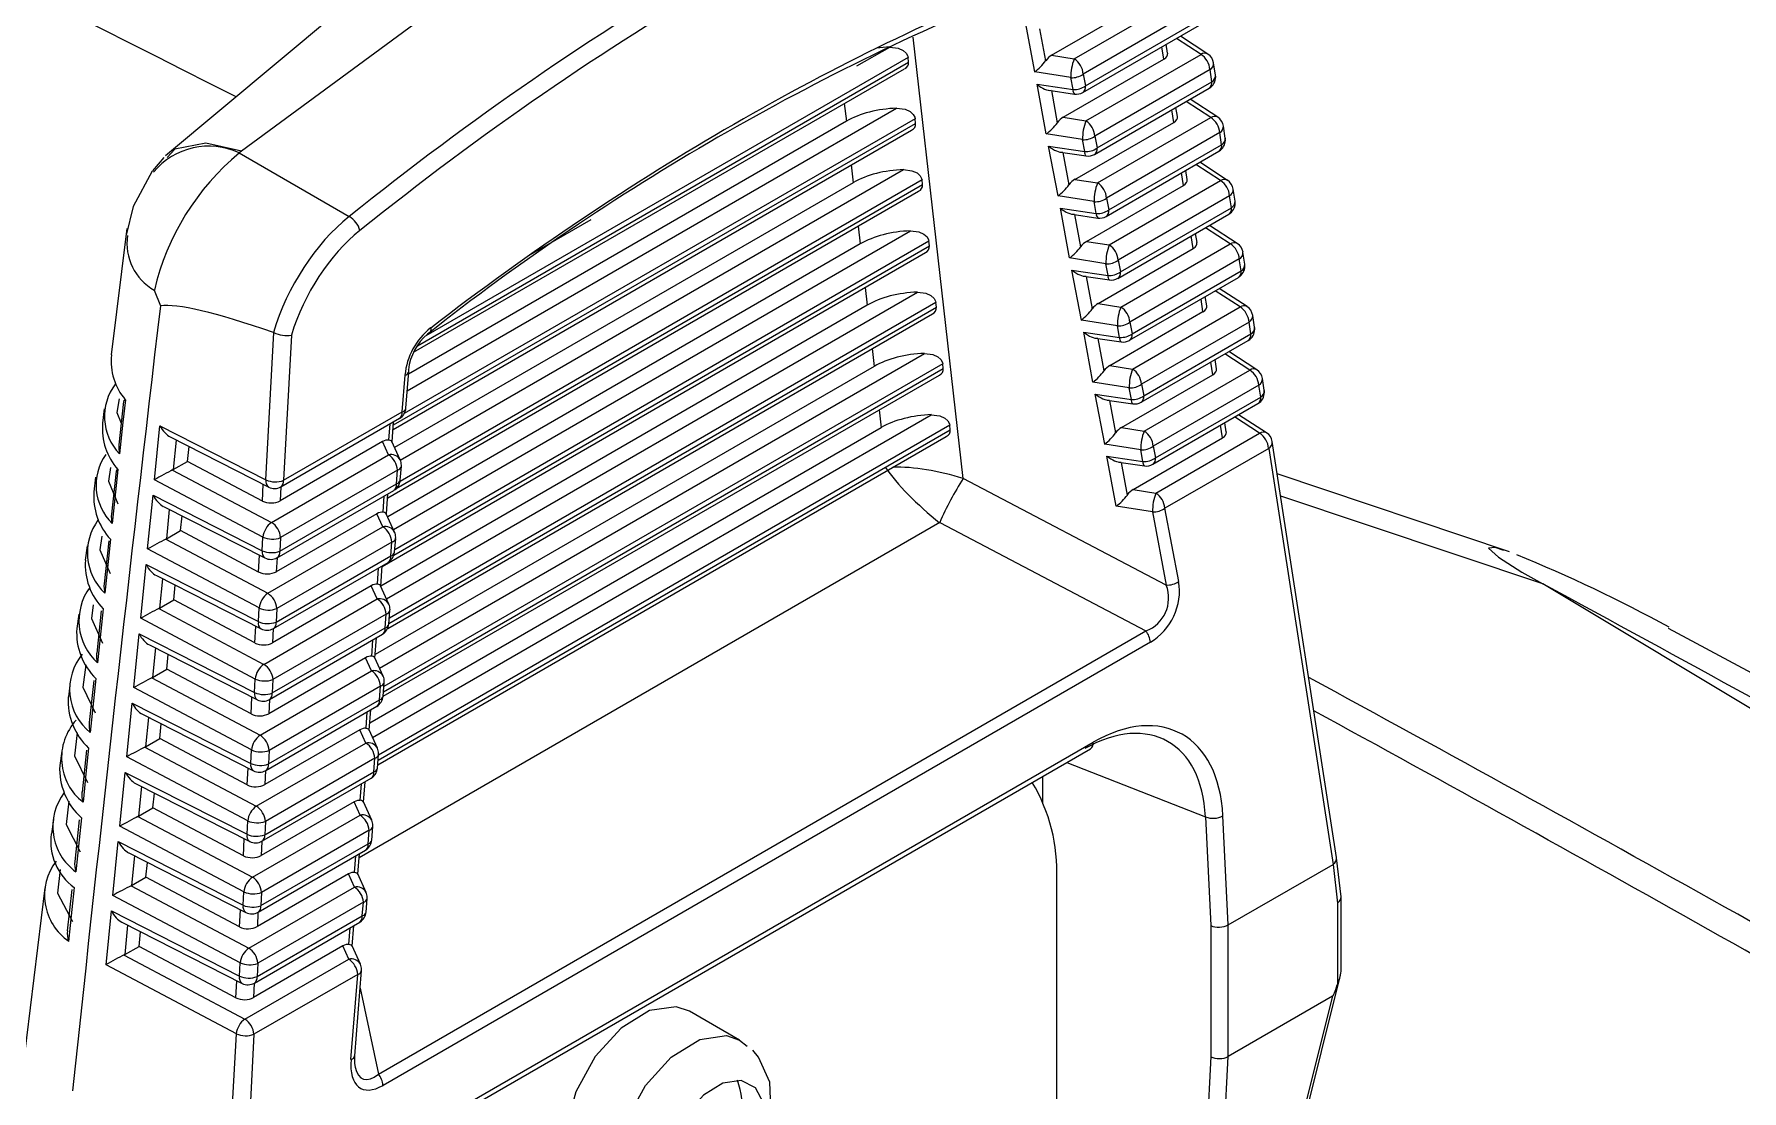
# Model space of a CAD drawing. Extents: x 6 to 134, y 1 to 99.
# Drawn here: x 18.491 to 19.816, y 83.462 to 84.281 of the extents above; entities that cross this region are included whole.
import ezdxf

# ---------------------------------------------------------------- set-up
doc = ezdxf.new("R2010")
doc.units = 0
doc.header["$MEASUREMENT"] = 0
doc.layers.add('OBJECT', color=7, linetype='CONTINUOUS')

msp = doc.modelspace()

# ---------------------------------------------------------------- linework, layer by layer
at = {"layer": 'OBJECT'}
for p, q in [((19.2804, 84.2647), (19.3599, 84.3106)), ((19.2979, 84.2619), (19.3887, 84.3143)), ((19.3957, 84.3025), (19.3049, 84.2501)), ((19.2673, 84.2518), (19.2601, 84.2903)), ((19.3067, 84.2409), (19.3972, 84.2931)), ((19.2118, 83.9366), (19.1731, 84.2787)), ((19.2711, 84.2853), (19.2758, 84.2604)), ((19.3046, 84.2359), (19.3951, 84.2881)), ((19.3963, 84.2654), (19.3772, 84.2778)), ((19.4017, 84.2656), (19.3803, 84.2796)), ((19.1691, 84.2631), (18.7949, 84.0471)), ((19.1293, 84.2564), (19.1548, 84.2711)), ((19.1695, 84.2594), (19.1691, 84.2631)), ((19.2804, 84.2647), (19.2979, 84.2619)), ((19.307, 84.2138), (19.3963, 84.2654)), ((19.3675, 84.2617), (19.366, 84.2713)), ((19.3704, 84.2663), (19.3694, 84.2732)), ((18.7855, 84.0344), (19.1664, 84.2543)), ((18.7886, 84.0395), (19.1695, 84.2594)), ((19.2953, 84.2474), (19.2673, 84.2518)), ((19.2895, 84.2166), (19.3675, 84.2617)), ((19.3049, 84.2501), (19.3067, 84.2409)), ((19.4033, 84.2536), (19.314, 84.202)), ((19.4047, 84.2442), (19.4033, 84.2536)), ((19.4076, 84.2494), (19.4061, 84.2588)), ((19.2691, 84.2422), (19.2971, 84.2381)), ((19.2763, 84.2037), (19.2691, 84.2422)), ((19.2782, 84.2376), (19.2982, 84.2346)), ((19.2802, 84.2373), (19.2848, 84.2123)), ((19.2971, 84.2381), (19.2953, 84.2474)), ((19.3137, 84.1878), (19.4027, 84.2392)), ((19.3157, 84.1928), (19.4047, 84.2442)), ((18.7806, 84.0044), (19.1602, 84.2236)), ((19.1196, 84.2272), (19.1212, 84.2135)), ((19.3751, 84.2127), (19.3736, 84.2224)), ((19.378, 84.2173), (19.3769, 84.2243)), ((19.4039, 84.2164), (19.3848, 84.2289)), ((19.4093, 84.2167), (19.3878, 84.2306)), ((18.7698, 83.9781), (19.1749, 84.2119)), ((19.1745, 84.2155), (18.7782, 83.9868)), ((19.1212, 84.2135), (18.7816, 84.0174)), ((19.1749, 84.2119), (19.1745, 84.2155)), ((19.2895, 84.2166), (19.307, 84.2138)), ((19.2985, 84.1685), (19.3751, 84.2127)), ((19.316, 84.1657), (19.4039, 84.2164)), ((19.4151, 84.2005), (19.4137, 84.2098)), ((18.7696, 83.9745), (19.1718, 84.2067)), ((19.3044, 84.1993), (19.2763, 84.2037)), ((19.3061, 84.1901), (19.3044, 84.1993)), ((19.314, 84.202), (19.3157, 84.1928)), ((19.4109, 84.2047), (19.323, 84.154)), ((19.4123, 84.1953), (19.4109, 84.2047)), ((18.5918, 84.1855), (18.583, 84.1751)), ((18.652, 84.1903), (18.6503, 84.189)), ((18.6503, 84.189), (18.7356, 84.1398)), ((19.2781, 84.1942), (19.3061, 84.1901)), ((19.2854, 84.1556), (19.2781, 84.1942)), ((19.2873, 84.1895), (19.3072, 84.1866)), ((19.2892, 84.1892), (19.2939, 84.1642)), ((19.3227, 84.1398), (19.4102, 84.1903)), ((19.3248, 84.1448), (19.4123, 84.1953)), ((18.7752, 83.9507), (19.1656, 84.176)), ((19.125, 84.1797), (19.1266, 84.1659)), ((19.3827, 84.1638), (19.3812, 84.1735)), ((19.3856, 84.1684), (19.3845, 84.1754)), ((19.4114, 84.1675), (19.3923, 84.1799)), ((19.4168, 84.1677), (19.3954, 84.1817)), ((18.7654, 83.9215), (19.1772, 84.1592)), ((19.1266, 84.1659), (18.7708, 83.9605)), ((18.772, 83.9287), (19.1803, 84.1644)), ((19.1799, 84.168), (18.775, 83.9343)), ((19.1803, 84.1644), (19.1799, 84.168)), ((19.2985, 84.1685), (19.316, 84.1657)), ((19.3076, 84.1204), (19.3827, 84.1638)), ((19.3251, 84.1176), (19.4114, 84.1675)), ((19.4227, 84.1516), (19.4213, 84.1609)), ((19.3134, 84.1512), (19.2854, 84.1556)), ((19.2872, 84.1461), (19.3151, 84.142)), ((19.2944, 84.1075), (19.2872, 84.1461)), ((19.3151, 84.142), (19.3134, 84.1512)), ((19.323, 84.154), (19.3248, 84.1448)), ((19.4184, 84.1557), (19.3321, 84.1059)), ((19.3338, 84.0967), (19.4199, 84.1464)), ((19.4199, 84.1464), (19.4184, 84.1557)), ((18.5631, 84.1303), (18.5508, 84.0323)), ((18.8763, 84.1103), (18.9232, 84.1373)), ((19.1304, 84.1322), (19.132, 84.1184)), ((19.2963, 84.1415), (19.3162, 84.1385)), ((19.2982, 84.1412), (19.3029, 84.1161)), ((19.3317, 84.0917), (19.4178, 84.1414)), ((19.419, 84.1185), (19.3998, 84.131)), ((19.4244, 84.1188), (19.4029, 84.1328)), ((19.132, 84.1184), (18.7654, 83.9068)), ((18.7698, 83.8969), (19.171, 84.1285)), ((18.7702, 83.8771), (19.1857, 84.1169)), ((19.1852, 84.1205), (18.7709, 83.8813)), ((19.1857, 84.1169), (19.1852, 84.1205)), ((19.3076, 84.1204), (19.3251, 84.1176)), ((19.3341, 84.0695), (19.419, 84.1185)), ((19.3903, 84.1148), (19.3887, 84.1246)), ((19.3932, 84.1194), (19.3921, 84.1265)), ((18.7612, 83.8684), (19.1826, 84.1117)), ((19.3225, 84.1031), (19.2944, 84.1075)), ((19.3166, 84.0723), (19.3903, 84.1148)), ((19.3321, 84.1059), (19.3338, 84.0967)), ((19.426, 84.1068), (19.3411, 84.0578)), ((19.4274, 84.0975), (19.426, 84.1068)), ((19.4303, 84.1027), (19.4288, 84.1119)), ((19.2962, 84.0981), (19.3242, 84.094)), ((19.3035, 84.0594), (19.2962, 84.0981)), ((19.3053, 84.0934), (19.3253, 84.0905)), ((19.3073, 84.0931), (19.312, 84.068)), ((19.3242, 84.094), (19.3225, 84.1031)), ((19.3408, 84.0437), (19.4254, 84.0925)), ((19.3428, 84.0487), (19.4274, 84.0975)), ((18.5843, 84.0826), (18.5891, 84.0704)), ((18.7644, 83.8432), (19.1764, 84.081)), ((19.1358, 84.0847), (19.1374, 84.0709)), ((19.4007, 84.0705), (19.3996, 84.0776)), ((19.4266, 84.0696), (19.4074, 84.0821)), ((19.432, 84.0698), (19.4104, 84.0839)), ((19.1374, 84.0709), (18.76, 83.8531)), ((18.7655, 83.8203), (19.188, 84.0642)), ((18.7664, 83.8242), (19.191, 84.0693)), ((19.1906, 84.073), (18.7667, 83.8282)), ((19.191, 84.0693), (19.1906, 84.073)), ((19.3166, 84.0723), (19.3341, 84.0695)), ((19.3257, 84.0242), (19.3978, 84.0659)), ((19.3432, 84.0214), (19.4266, 84.0696)), ((19.3978, 84.0659), (19.3963, 84.0757)), ((19.3315, 84.055), (19.3035, 84.0594)), ((19.3332, 84.0459), (19.3315, 84.055)), ((19.3411, 84.0578), (19.3428, 84.0487)), ((19.4336, 84.0578), (19.3502, 84.0097)), ((19.435, 84.0486), (19.4336, 84.0578)), ((19.4378, 84.0538), (19.4364, 84.063)), ((18.671, 83.9355), (18.6771, 84.0496)), ((18.6771, 84.0496), (18.6768, 84.0497)), ((18.6907, 84.0477), (18.6847, 83.9351)), ((19.1412, 84.0372), (19.1427, 84.0234)), ((19.3053, 84.05), (19.3332, 84.0459)), ((19.3125, 84.0113), (19.3053, 84.05)), ((19.3144, 84.0453), (19.3343, 84.0424)), ((19.3163, 84.0451), (19.321, 84.0199)), ((19.3498, 83.9956), (19.433, 84.0436)), ((19.3519, 84.0006), (19.435, 84.0486)), ((18.7591, 83.7895), (19.1818, 84.0335)), ((19.196, 84.0255), (18.7625, 83.7752)), ((19.1964, 84.0218), (19.196, 84.0255)), ((19.3257, 84.0242), (19.3432, 84.0214)), ((19.4054, 84.0169), (19.4039, 84.0268)), ((19.4083, 84.0216), (19.4072, 84.0287)), ((19.4342, 84.0206), (19.4149, 84.0332)), ((19.4396, 84.0209), (19.418, 84.0349)), ((19.1427, 84.0234), (18.7558, 83.8)), ((18.7619, 83.7676), (19.1934, 84.0167)), ((18.7622, 83.7711), (19.1964, 84.0218)), ((18.7766, 83.9882), (18.7789, 84.0166)), ((18.7795, 83.991), (18.7818, 84.0195)), ((19.3406, 84.0069), (19.3125, 84.0113)), ((19.3347, 83.9761), (19.4054, 84.0169)), ((19.3522, 83.9733), (19.4342, 84.0206)), ((19.4454, 84.0049), (19.444, 84.014)), ((19.3143, 84.002), (19.3423, 83.9978)), ((19.3216, 83.9632), (19.3143, 84.002)), ((19.3234, 83.9973), (19.3434, 83.9944)), ((19.3423, 83.9978), (19.3406, 84.0069)), ((19.3502, 84.0097), (19.3519, 84.0006)), ((19.4412, 84.0089), (19.3592, 83.9616)), ((19.3609, 83.9526), (19.4426, 83.9997)), ((19.4426, 83.9997), (19.4412, 84.0089)), ((18.5455, 83.9906), (18.5441, 83.9793)), ((18.5605, 83.9963), (18.5569, 83.9625)), ((18.6847, 83.9351), (18.7766, 83.9882)), ((18.7537, 83.7357), (19.1871, 83.986)), ((19.1466, 83.9897), (19.1481, 83.9759)), ((19.3254, 83.997), (19.3301, 83.9718)), ((19.3589, 83.9475), (19.4405, 83.9947)), ((19.4418, 83.9717), (19.4224, 83.9843)), ((19.4471, 83.9719), (19.4255, 83.986)), ((18.5846, 83.9356), (18.5887, 83.9773)), ((18.5887, 83.9773), (18.671, 83.9355)), ((18.6826, 83.9301), (18.7746, 83.9832)), ((19.1481, 83.9759), (18.7516, 83.7469)), ((18.758, 83.7181), (19.2018, 83.9743)), ((19.2014, 83.9779), (18.7583, 83.7221)), ((18.7662, 83.9663), (18.7672, 83.9789)), ((18.7688, 83.9649), (18.77, 83.9805)), ((19.2018, 83.9743), (19.2014, 83.9779)), ((19.3347, 83.9761), (19.3522, 83.9733)), ((19.3613, 83.9252), (19.4418, 83.9717)), ((19.413, 83.968), (19.4115, 83.9779)), ((19.4159, 83.9726), (19.4148, 83.9798)), ((18.5968, 83.9687), (18.6731, 83.9298)), ((18.6014, 83.9663), (18.5991, 83.9434)), ((18.6102, 83.9498), (18.6113, 83.9612)), ((18.7615, 83.9651), (18.6819, 83.9192)), ((18.7577, 83.7145), (19.1987, 83.9692)), ((18.7661, 83.9549), (18.7615, 83.9651)), ((18.7751, 83.9509), (18.7687, 83.9651)), ((19.3496, 83.9588), (19.3216, 83.9632)), ((19.3438, 83.928), (19.413, 83.968)), ((19.3513, 83.9498), (19.3496, 83.9588)), ((19.3592, 83.9616), (19.3609, 83.9526)), ((19.4488, 83.9599), (19.3683, 83.9135)), ((19.4488, 83.9599), (19.4987, 83.6373)), ((19.5015, 83.6426), (19.4516, 83.9651)), ((18.5991, 83.9434), (18.6102, 83.9498)), ((18.6682, 83.919), (18.6102, 83.9498)), ((18.6753, 83.9025), (18.7661, 83.9549)), ((18.7751, 83.9352), (18.776, 83.946)), ((19.3233, 83.9539), (19.3513, 83.9498)), ((19.3306, 83.9151), (19.3233, 83.9539)), ((19.3325, 83.9492), (19.3524, 83.9463)), ((19.3344, 83.949), (19.3391, 83.9237)), ((18.5388, 83.9375), (18.5374, 83.9263)), ((18.5549, 83.9422), (18.5512, 83.9088)), ((18.6686, 83.8911), (18.5846, 83.9356)), ((18.5986, 83.9431), (18.6753, 83.9025)), ((18.6682, 83.919), (18.6689, 83.932)), ((18.6817, 83.8801), (18.7722, 83.9324)), ((18.7731, 83.9431), (18.6823, 83.8907)), ((18.7722, 83.9324), (18.7731, 83.9431)), ((19.3693, 83.8539), (19.2118, 83.9366)), ((19.6357, 83.8796), (19.4554, 83.9402)), ((18.5792, 83.8819), (18.5834, 83.9236)), ((18.5834, 83.9236), (18.668, 83.8805)), ((18.6797, 83.8751), (18.7702, 83.9273)), ((18.6825, 83.93), (18.6819, 83.9192)), ((18.7618, 83.9104), (18.7628, 83.9231)), ((18.7644, 83.909), (18.7656, 83.9247)), ((19.3438, 83.928), (19.3613, 83.9252)), ((19.6614, 83.8549), (19.4581, 83.9228)), ((18.5914, 83.9149), (18.6701, 83.8749)), ((18.596, 83.9125), (18.5938, 83.8897)), ((18.6048, 83.8961), (18.606, 83.9075)), ((18.757, 83.9092), (18.679, 83.8642)), ((18.7617, 83.899), (18.757, 83.9092)), ((18.7707, 83.895), (18.7643, 83.9092)), ((19.3587, 83.9107), (19.3306, 83.9151)), ((19.3587, 83.9107), (19.3693, 83.8539)), ((19.379, 83.8567), (19.3683, 83.9135)), ((18.5938, 83.8897), (18.6048, 83.8961)), ((18.6653, 83.864), (18.6048, 83.8961)), ((18.6724, 83.8475), (18.7617, 83.899)), ((19.1936, 83.9023), (18.7433, 83.6423)), ((19.1936, 83.9023), (19.3536, 83.8183)), ((18.5322, 83.8844), (18.5308, 83.8733)), ((18.549, 83.8881), (18.5454, 83.8549)), ((18.6657, 83.8361), (18.5792, 83.8819)), ((18.5932, 83.8894), (18.6724, 83.8475)), ((18.668, 83.8805), (18.6686, 83.8911)), ((18.7687, 83.8872), (18.6794, 83.8357)), ((18.6823, 83.8907), (18.6817, 83.8801)), ((18.7678, 83.8765), (18.7687, 83.8872)), ((18.7707, 83.8794), (18.7716, 83.8901)), ((18.5738, 83.8282), (18.578, 83.8698)), ((18.578, 83.8698), (18.6651, 83.8255)), ((18.6653, 83.864), (18.666, 83.877)), ((18.6767, 83.8201), (18.7657, 83.8715)), ((18.6788, 83.8251), (18.7678, 83.8765)), ((18.6796, 83.875), (18.679, 83.8642)), ((18.7574, 83.8545), (18.7584, 83.8673)), ((18.76, 83.8531), (18.7612, 83.8689)), ((18.586, 83.8612), (18.6672, 83.8199)), ((18.5907, 83.8588), (18.5884, 83.836)), ((18.5994, 83.8423), (18.6006, 83.8538)), ((18.7526, 83.8534), (18.676, 83.8092)), ((18.7572, 83.8431), (18.7526, 83.8534)), ((18.7663, 83.8391), (18.7599, 83.8533)), ((20.2699, 83.4898), (19.6614, 83.8549)), ((18.5884, 83.836), (18.5994, 83.8423)), ((18.6623, 83.809), (18.5994, 83.8423)), ((18.6694, 83.7924), (18.7572, 83.8431)), ((18.5257, 83.8313), (18.5243, 83.8202)), ((18.5432, 83.834), (18.5397, 83.8011)), ((18.6627, 83.781), (18.5738, 83.8282)), ((18.5879, 83.8357), (18.6694, 83.7924)), ((18.6651, 83.8255), (18.6657, 83.8361)), ((18.7642, 83.8314), (18.6764, 83.7807)), ((18.6794, 83.8357), (18.6788, 83.8251)), ((18.7634, 83.8207), (18.7642, 83.8314)), ((18.7663, 83.8236), (18.7671, 83.8342)), ((18.5684, 83.7744), (18.5726, 83.8161)), ((18.5726, 83.8161), (18.6621, 83.7706)), ((18.6623, 83.809), (18.663, 83.822)), ((18.6738, 83.7652), (18.7613, 83.8157)), ((18.6758, 83.7702), (18.7634, 83.8207)), ((18.6766, 83.8201), (18.676, 83.8092)), ((18.7555, 83.7973), (18.7568, 83.8131)), ((18.7582, 83.4746), (19.3536, 83.8183)), ((18.5806, 83.8075), (18.6643, 83.7649)), ((18.5853, 83.8051), (18.583, 83.7822)), ((18.594, 83.7886), (18.5952, 83.8)), ((18.753, 83.7986), (18.754, 83.8115)), ((19.3571, 83.8096), (18.7618, 83.4659)), ((18.583, 83.7822), (18.594, 83.7886)), ((18.6594, 83.754), (18.594, 83.7886)), ((18.6665, 83.7374), (18.7528, 83.7873)), ((18.7482, 83.7975), (18.6731, 83.7541)), ((18.7528, 83.7873), (18.7482, 83.7975)), ((18.7619, 83.7833), (18.7555, 83.7975)), ((18.5189, 83.7761), (18.5178, 83.7671)), ((18.5375, 83.78), (18.5339, 83.7472)), ((18.6598, 83.726), (18.5684, 83.7744)), ((18.5825, 83.7819), (18.6665, 83.7374)), ((18.6621, 83.7706), (18.6627, 83.781)), ((18.7598, 83.7755), (18.6735, 83.7256)), ((18.6764, 83.7807), (18.6758, 83.7702)), ((18.759, 83.7649), (18.7598, 83.7755)), ((18.7619, 83.7677), (18.7627, 83.7784)), ((18.563, 83.7207), (18.5672, 83.7624)), ((18.5672, 83.7624), (18.6592, 83.7156)), ((18.6594, 83.754), (18.6601, 83.767)), ((18.6708, 83.7102), (18.7569, 83.7599)), ((18.6729, 83.7152), (18.759, 83.7649)), ((18.6737, 83.7651), (18.6731, 83.7541)), ((18.5752, 83.7537), (18.6613, 83.7099)), ((18.5799, 83.7513), (18.5776, 83.7285)), ((18.5887, 83.7349), (18.5898, 83.7463)), ((18.7486, 83.7428), (18.7496, 83.7556)), ((18.7511, 83.7414), (18.7524, 83.7573)), ((18.5776, 83.7285), (18.5887, 83.7349)), ((18.6564, 83.6989), (18.5887, 83.7349)), ((18.7438, 83.7416), (18.6701, 83.6991)), ((18.7484, 83.7314), (18.7438, 83.7416)), ((18.7575, 83.7274), (18.751, 83.7416)), ((18.5126, 83.7252), (18.5112, 83.714)), ((18.5317, 83.7259), (18.5283, 83.6934)), ((18.6568, 83.671), (18.563, 83.7207)), ((18.5771, 83.7282), (18.6635, 83.6824)), ((18.6592, 83.7156), (18.6598, 83.726)), ((18.6635, 83.6824), (18.7484, 83.7314)), ((18.7554, 83.7196), (18.6705, 83.6706)), ((18.6735, 83.7256), (18.6729, 83.7152)), ((18.7546, 83.7091), (18.7554, 83.7196)), ((18.7575, 83.7119), (18.7583, 83.7225)), ((18.8086, 83.4372), (19.3107, 83.727)), ((18.8107, 83.4422), (19.3127, 83.732)), ((18.5577, 83.667), (18.5618, 83.7086)), ((18.5618, 83.7086), (18.6563, 83.6606)), ((18.6564, 83.6989), (18.6571, 83.7121)), ((18.67, 83.6602), (18.7546, 83.7091)), ((18.6707, 83.7101), (18.6701, 83.6991)), ((19.2922, 83.7163), (19.3998, 83.6742)), ((18.5698, 83.7), (18.6584, 83.655)), ((18.5745, 83.6976), (18.5722, 83.6748)), ((18.5833, 83.6811), (18.5844, 83.6926)), ((18.6679, 83.6552), (18.7525, 83.7041)), ((18.7441, 83.6869), (18.7452, 83.6998)), ((18.7467, 83.6855), (18.748, 83.7014)), ((19.2737, 83.685), (19.2737, 83.7056)), ((18.5722, 83.6748), (18.5833, 83.6811)), ((18.6535, 83.6439), (18.5833, 83.6811)), ((18.7394, 83.6857), (18.6672, 83.6441)), ((18.744, 83.6755), (18.7394, 83.6857)), ((18.753, 83.6715), (18.7466, 83.6857)), ((18.5061, 83.6721), (18.5047, 83.661)), ((18.526, 83.6719), (18.5226, 83.6396)), ((18.6539, 83.616), (18.5577, 83.667)), ((18.5717, 83.6745), (18.6606, 83.6274)), ((18.6563, 83.6606), (18.6568, 83.671)), ((18.6606, 83.6274), (18.744, 83.6755)), ((18.6705, 83.6706), (18.67, 83.6602)), ((18.7531, 83.6561), (18.7539, 83.6666)), ((19.3998, 83.6742), (19.4039, 83.5898)), ((19.4174, 83.5904), (19.4133, 83.6749)), ((18.5523, 83.6132), (18.5564, 83.6549)), ((18.5564, 83.6549), (18.6533, 83.6056)), ((18.6535, 83.6439), (18.6542, 83.6571)), ((18.667, 83.6053), (18.7502, 83.6532)), ((18.6678, 83.6551), (18.6672, 83.6441)), ((18.751, 83.6638), (18.6676, 83.6156)), ((18.7502, 83.6532), (18.751, 83.6638)), ((18.5645, 83.6463), (18.6554, 83.6)), ((18.5691, 83.6439), (18.5668, 83.621)), ((18.665, 83.6002), (18.7481, 83.6482)), ((18.7397, 83.631), (18.7407, 83.644)), ((18.7423, 83.6297), (18.7436, 83.6456)), ((19.505, 83.6121), (19.5015, 83.6424)), ((18.5668, 83.621), (18.5779, 83.6274)), ((18.5779, 83.6274), (18.579, 83.6388)), ((18.6505, 83.5889), (18.5779, 83.6274)), ((18.735, 83.6299), (18.6643, 83.5891)), ((18.7396, 83.6197), (18.735, 83.6299)), ((18.7486, 83.6156), (18.7422, 83.6299)), ((19.4174, 83.5904), (19.4987, 83.6373)), ((19.4987, 83.6373), (19.5021, 83.6073)), ((18.4995, 83.619), (18.4563, 83.2684)), ((18.5204, 83.6179), (18.5169, 83.5858)), ((18.6509, 83.5609), (18.5523, 83.6132)), ((18.5663, 83.6207), (18.6576, 83.5723)), ((18.6533, 83.6056), (18.6539, 83.616)), ((18.6576, 83.5723), (18.7396, 83.6197)), ((18.6676, 83.6156), (18.667, 83.6053)), ((19.2844, 83.3985), (19.2844, 83.6259)), ((18.5469, 83.5595), (18.5511, 83.6012)), ((18.5511, 83.6012), (18.6504, 83.5507)), ((18.6505, 83.5889), (18.6512, 83.6021)), ((18.6648, 83.6002), (18.6643, 83.5891)), ((18.7466, 83.6079), (18.6646, 83.5606)), ((18.7457, 83.5974), (18.7466, 83.6079)), ((18.7487, 83.6003), (18.7495, 83.6107)), ((19.5021, 83.6073), (19.5021, 83.544)), ((19.505, 83.5544), (19.505, 83.6117)), ((18.5591, 83.5925), (18.6525, 83.545)), ((18.5637, 83.5901), (18.5615, 83.5673)), ((18.662, 83.5453), (18.7437, 83.5924)), ((18.6641, 83.5503), (18.7457, 83.5974)), ((18.7353, 83.5752), (18.7363, 83.5882)), ((18.7379, 83.5738), (18.7391, 83.5898)), ((19.4039, 83.5898), (19.4039, 83.4882)), ((19.4174, 83.4883), (19.4174, 83.5904)), ((18.5615, 83.5673), (18.5725, 83.5737)), ((18.5725, 83.5737), (18.5737, 83.5851)), ((18.6476, 83.5339), (18.5725, 83.5737)), ((18.7305, 83.574), (18.6613, 83.534)), ((18.7352, 83.5638), (18.7305, 83.574)), ((18.7442, 83.5598), (18.7378, 83.574)), ((18.5609, 83.567), (18.6547, 83.5173)), ((18.6504, 83.5507), (18.6509, 83.5609)), ((18.6547, 83.5173), (18.7352, 83.5638)), ((18.6646, 83.5606), (18.6641, 83.5503)), ((18.648, 83.5059), (18.5469, 83.5595)), ((18.6476, 83.5339), (18.6483, 83.5471)), ((18.7422, 83.552), (18.6617, 83.5055)), ((18.7369, 83.4861), (18.7422, 83.552)), ((18.7399, 83.4889), (18.7451, 83.5549)), ((19.4355, 83.2754), (19.5046, 83.5515)), ((18.6619, 83.5452), (18.6613, 83.534)), ((18.744, 83.5412), (18.7582, 83.4746)), ((19.4983, 83.5351), (19.4174, 83.4883)), ((19.4983, 83.5351), (19.4333, 83.2749)), ((19.0383, 83.501), (18.9995, 83.5235)), ((18.6286, 83.1435), (18.648, 83.5059)), ((18.6617, 83.5055), (18.6423, 83.1429)), ((19.0384, 83.501), (19.0443, 83.4964)), ((19.4039, 83.4882), (19.3976, 83.3685)), ((19.4103, 83.3527), (19.4174, 83.4883))]:
    msp.add_line(p, q, dxfattribs=at)
at = {"layer": 'OBJECT', "flags": 128}
for points in [[(18.8701, 84.3919), (18.7242, 84.2961), (18.593, 84.1867)], [(18.9379, 84.3853), (18.7944, 84.2949), (18.652, 84.1903)], [(19.1548, 84.2711), (19.1613, 84.2703), (19.1652, 84.2685), (19.1676, 84.2663), (19.1689, 84.2641), (19.1691, 84.2631)], [(19.1602, 84.2236), (19.1667, 84.2228), (19.1706, 84.221), (19.173, 84.2188), (19.1743, 84.2166), (19.1745, 84.2155)], [(18.652, 84.1903), (18.6243, 84.1965), (18.6004, 84.1919), (18.5943, 84.1855)], [(18.5828, 84.1748), (18.568, 84.1474), (18.5625, 84.1251)], [(19.1656, 84.176), (19.1721, 84.1752), (19.176, 84.1735), (19.1784, 84.1713), (19.1796, 84.1691), (19.1799, 84.168)], [(19.171, 84.1285), (19.1775, 84.1277), (19.1813, 84.126), (19.1838, 84.1238), (19.185, 84.1215), (19.1852, 84.1205)], [(19.1764, 84.081), (19.1829, 84.0802), (19.1867, 84.0784), (19.1892, 84.0762), (19.1904, 84.074), (19.1906, 84.073)], [(19.1818, 84.0335), (19.1882, 84.0327), (19.1921, 84.0309), (19.1945, 84.0287), (19.1958, 84.0265), (19.196, 84.0255)], [(18.557, 83.9983), (18.5554, 83.9877), (18.5587, 83.9794)], [(18.5619, 83.9976), (18.56, 83.9803), (18.5574, 83.9557)], [(19.1871, 83.986), (19.1936, 83.9852), (19.1975, 83.9834), (19.1999, 83.9812), (19.2012, 83.979), (19.2014, 83.9779)], [(18.5503, 83.945), (18.5488, 83.9344), (18.5561, 83.9169)], [(18.5561, 83.9435), (18.5543, 83.9263), (18.5517, 83.9016)], [(18.5436, 83.8918), (18.5422, 83.8812), (18.5502, 83.8629)], [(18.5504, 83.8895), (18.5486, 83.8722), (18.546, 83.8476)], [(19.6312, 83.8808), (19.6246, 83.8831), (19.6194, 83.8826), (19.627, 83.8756), (19.6452, 83.864), (19.6614, 83.8549)], [(18.537, 83.8386), (18.5356, 83.828), (18.5443, 83.8088)], [(18.5447, 83.8354), (18.5429, 83.8182), (18.5403, 83.7935)], [(20.4192, 83.4515), (19.8742, 83.7583), (19.759, 83.8203)], [(18.5312, 83.7921), (18.529, 83.7747), (18.5384, 83.7548)], [(18.539, 83.7814), (18.5372, 83.7641), (18.5347, 83.7395)], [(18.5246, 83.7392), (18.5225, 83.7215), (18.5326, 83.7009)], [(18.5334, 83.7274), (18.5316, 83.7101), (18.5291, 83.6855)], [(18.518, 83.6863), (18.5159, 83.6682), (18.5268, 83.6469)], [(18.5278, 83.6734), (18.526, 83.6562), (18.5235, 83.6316)], [(18.5114, 83.6333), (18.5094, 83.6149), (18.521, 83.5929)], [(18.5222, 83.6194), (18.5204, 83.6022), (18.5179, 83.5776)], [(18.9995, 83.5235), (18.9892, 83.5269), (18.9686, 83.5239), (18.9465, 83.5103), (18.9264, 83.4882), (18.9114, 83.4608), (18.9036, 83.4325), (18.9044, 83.4075), (18.9135, 83.3895), (18.9195, 83.3849)], [(18.9581, 83.3626), (18.9524, 83.3671), (18.9433, 83.385), (18.9425, 83.41), (18.9503, 83.4384), (18.9653, 83.4657), (18.9854, 83.4879), (19.0075, 83.5015), (19.0281, 83.5045), (19.0384, 83.501)], [(18.7405, 83.4798), (18.7398, 83.4832), (18.7399, 83.4889)], [(18.9583, 83.3632), (18.9612, 83.361), (18.9802, 83.3562), (18.9988, 83.3586), (19.0184, 83.3681), (19.0386, 83.3869), (19.0547, 83.4129), (19.063, 83.4418), (19.0619, 83.4683), (19.0531, 83.4877), (19.0486, 83.4931)], [(18.9877, 83.3752), (18.9988, 83.3697), (19.013, 83.3717), (19.0282, 83.3811), (19.042, 83.3963), (19.0523, 83.4151), (19.0577, 83.4346), (19.0571, 83.4518), (19.0508, 83.4641), (19.0397, 83.4697), (19.0255, 83.4676), (19.0104, 83.4583), (18.9966, 83.443), (18.9862, 83.4242), (18.9809, 83.4048), (18.9814, 83.3875), (18.9877, 83.3752)]]:
    msp.add_lwpolyline(points, dxfattribs=at)
at = {"layer": 'OBJECT'}
for centre, radius, start, end in [((3.7309, 54.7467), 33.0443, 63.16491, 68.28547), ((19.9712, 82.5561), 1.8994, 111.7802, 128.2144), ((19.3992, 84.2609), 0.00536, 62.4004, 122.9369), ((19.3878, 84.2524), 0.0155, 4.507, 56.9496), ((19.3962, 84.2572), 0.01, 8.8019, 56.9399), ((19.1643, 84.2591), 0.00523, 294.2156, 4.0052), ((19.3347, 84.2478), 0.0394, 159.0363, 180.6556), ((19.2962, 84.2622), 0.0149, 266.4539, 305.6794), ((19.2895, 84.2489), 0.0155, 4.5046, 56.9521), ((19.4004, 84.2585), 0.00568, 300.1538, 2.6704), ((19.4019, 84.2491), 0.00568, 300.1473, 2.6769), ((19.3977, 84.2479), 0.01, 0, 8.8019), ((19.3005, 84.2373), 0.00351, 166.0823, 228.6876), ((19.298, 84.253), 0.0149, 266.4539, 305.6794), ((19.2996, 84.2445), 0.01, 261.6488, 299.9973), ((19.3017, 84.24), 0.00502, 304.9658, 10.3358), ((19.3977, 84.2479), 0.01, 299.9973, 0), ((19.3996, 84.2434), 0.00517, 305.9948, 9.3068), ((19.1697, 84.2115), 0.00523, 294.2136, 4.0049), ((19.3438, 84.1997), 0.0394, 159.0416, 180.6538), ((19.2985, 84.2008), 0.0155, 4.507, 56.9496), ((19.4068, 84.2119), 0.00535, 62.392, 122.9477), ((19.3954, 84.2034), 0.0155, 4.5105, 56.9481), ((19.4038, 84.2083), 0.01, 8.8019, 56.9399), ((19.408, 84.2096), 0.00568, 300.1509, 2.6709), ((19.3053, 84.2141), 0.0149, 266.4436, 305.6845), ((19.4052, 84.199), 0.01, 299.9973, 0), ((19.4095, 84.2002), 0.00568, 300.1351, 2.6774), ((19.4052, 84.199), 0.01, 0, 8.8019), ((18.6267, 84.1383), 0.0559, 65.0332, 140.3293), ((18.7747, 84.0382), 0.1954, 129.5218, 166.8936), ((19.3095, 84.1892), 0.00351, 166.0526, 228.7026), ((19.307, 84.2049), 0.0149, 266.4493, 305.684), ((19.3087, 84.1965), 0.01, 261.6488, 299.9973), ((19.3108, 84.1919), 0.00502, 304.9382, 10.3634), ((19.4072, 84.1945), 0.00517, 306.0245, 9.2871), ((19.1751, 84.164), 0.00523, 294.2156, 4.0052), ((19.3528, 84.1516), 0.0394, 159.0445, 180.6474), ((19.3076, 84.1527), 0.0155, 4.5105, 56.9481), ((19.4143, 84.163), 0.00535, 62.3804, 122.9592), ((19.403, 84.1545), 0.0155, 4.5048, 56.9519), ((19.4114, 84.1594), 0.01, 8.8019, 56.9399), ((19.4156, 84.1606), 0.00568, 300.1351, 2.6774), ((19.3143, 84.166), 0.0149, 266.4428, 305.6866), ((19.3161, 84.1569), 0.0149, 266.4349, 305.6985), ((19.3198, 84.1439), 0.00502, 304.9655, 10.3461), ((19.4128, 84.1501), 0.01, 299.9973, 0), ((19.4148, 84.1456), 0.00516, 305.979, 9.3226), ((19.417, 84.1513), 0.00568, 300.1476, 2.6673), ((19.4128, 84.1501), 0.01, 0, 8.8019), ((18.726, 84.1238), 0.0186, 15.6244, 59.0165), ((19.3186, 84.1412), 0.00351, 166.1004, 228.665), ((19.3177, 84.1484), 0.01, 261.6488, 299.9973), ((18.6049, 84.1189), 0.0418, 171.6616, 240.5333), ((19.1804, 84.1165), 0.00523, 294.2136, 4.0049), ((19.3619, 84.1035), 0.0394, 159.0389, 180.653), ((19.3166, 84.1046), 0.0155, 4.5048, 56.9519), ((19.4219, 84.114), 0.00535, 62.3769, 122.9628), ((19.4106, 84.1055), 0.0155, 4.5048, 56.9519), ((19.419, 84.1104), 0.01, 8.8019, 56.9399), ((19.3234, 84.1179), 0.0149, 266.4428, 305.6905), ((19.4232, 84.1117), 0.00568, 300.1512, 2.6612), ((19.3276, 84.0931), 0.00351, 166.0569, 228.713), ((19.3251, 84.1088), 0.0149, 266.4489, 305.6844), ((19.3267, 84.1004), 0.01, 261.6488, 299.9973), ((19.3289, 84.0958), 0.00501, 304.9206, 10.381), ((19.4204, 84.1012), 0.01, 299.9973, 0), ((19.4223, 84.0967), 0.00516, 305.9883, 9.3133), ((19.4246, 84.1024), 0.00568, 300.1357, 2.6861), ((19.4204, 84.1012), 0.01, 0, 8.8019), ((68.1504, 78.2176), 49.9057, 173.26497, 173.9682), ((19.1858, 84.069), 0.00523, 294.2156, 4.0052), ((19.3709, 84.0554), 0.0394, 159.0414, 180.6506), ((19.3257, 84.0565), 0.0155, 4.5048, 56.9519), ((19.4295, 84.0651), 0.00535, 62.3896, 122.95), ((19.4181, 84.0566), 0.0155, 4.5039, 56.9508), ((19.4265, 84.0615), 0.01, 8.8019, 56.9399), ((18.8313, 84.0118), 0.0527, 128.1642, 174.7578), ((18.7957, 84.0518), 0.0034, 278.8448, 25.2772), ((19.3324, 84.0698), 0.0149, 266.4474, 305.686), ((19.428, 84.0523), 0.01, 299.9973, 0), ((19.4307, 84.0627), 0.00568, 300.1512, 2.6612), ((19.4322, 84.0535), 0.00568, 300.1538, 2.6704), ((19.428, 84.0523), 0.01, 0, 8.8019), ((18.6869, 84.0701), 0.0227, 244.5084, 279.7132), ((18.8246, 84.0154), 0.0435, 130.6895, 172.7966), ((19.3366, 84.0451), 0.00351, 166.0778, 228.6875), ((19.3342, 84.0608), 0.0149, 266.4504, 305.6829), ((19.3358, 84.0523), 0.01, 261.6488, 299.9973), ((19.3379, 84.0478), 0.00502, 304.9305, 10.3711), ((19.4299, 84.0478), 0.00517, 305.9941, 9.3037), ((18.597, 84.0276), 0.0462, 174.1678, 220.4431), ((18.778, 84.0204), 0.00391, 283.0551, 345.9592), ((18.7795, 84.0196), 0.00232, 356.285, 32.3215), ((19.1912, 84.0215), 0.00523, 294.2136, 4.0049), ((19.38, 84.0073), 0.0394, 159.0422, 180.6512), ((19.3347, 84.0084), 0.0155, 4.5039, 56.9508), ((19.4371, 84.0161), 0.00535, 62.3811, 122.9562), ((19.4257, 84.0076), 0.0155, 4.5061, 56.9505), ((19.4341, 84.0125), 0.01, 8.8019, 56.9399), ((19.4383, 84.0138), 0.00568, 300.1447, 2.6678), ((18.5871, 83.9846), 0.0414, 142.4035, 224.2017), ((18.5635, 83.9947), 0.00337, 118.3188, 149.9569), ((19.3415, 84.0217), 0.0149, 266.439, 305.6883), ((19.3457, 83.997), 0.00351, 166.0526, 228.7026), ((19.3432, 84.0127), 0.0149, 266.4436, 305.6845), ((19.3469, 83.9997), 0.00502, 304.9325, 10.3652), ((19.4355, 84.0034), 0.01, 299.9973, 0), ((19.4375, 83.9989), 0.00517, 306.0245, 9.2871), ((19.4397, 84.0046), 0.00568, 300.1416, 2.6709), ((19.4355, 84.0034), 0.01, 0, 8.8019), ((18.7696, 83.9918), 0.01, 299.9973, 355.4803), ((18.7717, 83.9873), 0.00501, 304.9206, 10.381), ((18.7758, 83.992), 0.00391, 283.0502, 345.9546), ((19.3448, 84.0043), 0.01, 261.6488, 299.9973), ((18.5912, 83.9749), 0.0471, 174.668, 221.7958), ((19.1966, 83.9739), 0.00523, 294.2156, 4.0052), ((19.389, 83.9592), 0.0394, 159.0414, 180.6506), ((19.3438, 83.9603), 0.0155, 4.5061, 56.9505), ((19.4447, 83.9672), 0.00535, 62.3683, 122.969), ((19.4333, 83.9587), 0.0155, 4.5081, 56.9486), ((19.4417, 83.9636), 0.01, 8.8019, 56.9399), ((18.5753, 83.9605), 0.0185, 173.5726, 194.9513), ((19.3505, 83.9736), 0.0149, 266.4407, 305.6926), ((19.4459, 83.9648), 0.00568, 300.1447, 2.6678), ((18.5806, 83.9314), 0.0414, 144.9376, 225.8391), ((18.7679, 83.9469), 0.00822, 29.0468, 103.1365), ((18.7576, 83.9419), 0.0155, 4.5046, 56.9521), ((18.7722, 83.9469), 0.00391, 283.0551, 345.9592), ((18.766, 83.9468), 0.01, 0, 24.3071), ((18.766, 83.9468), 0.01, 355.4803, 0), ((19.3547, 83.9489), 0.00351, 166.1057, 228.6597), ((19.3522, 83.9646), 0.0149, 266.4439, 305.6894), ((19.3539, 83.9562), 0.01, 261.6488, 299.9973), ((19.356, 83.9517), 0.00502, 304.9706, 10.341), ((18.5577, 83.9404), 0.0035, 117.5567, 150.1199), ((18.6761, 83.9342), 0.00527, 165.5791, 235.3031), ((18.6783, 83.9524), 0.0185, 246.6297, 290.1965), ((18.6797, 83.9342), 0.00501, 304.9206, 10.381), ((18.7652, 83.936), 0.01, 299.9973, 355.4803), ((18.7671, 83.9315), 0.00517, 306.0216, 9.2799), ((18.7713, 83.9362), 0.00391, 283.0749, 345.9395), ((19.4293, 83.7991), 0.2573, 147.6906, 156.3542), ((18.5854, 83.9223), 0.048, 175.1583, 223.0966), ((18.6776, 83.9387), 0.01, 243.0373, 299.9973), ((19.3981, 83.9111), 0.0394, 159.0425, 180.6495), ((19.3528, 83.9122), 0.0155, 4.5081, 56.9486), ((18.5757, 83.879), 0.0432, 143.6698, 226.5857), ((18.5696, 83.9066), 0.0186, 173.3677, 195.67), ((19.3596, 83.9255), 0.0149, 266.4465, 305.6868), ((18.6849, 83.8892), 0.0164, 125.851, 173.2362), ((18.6669, 83.8895), 0.0155, 4.5046, 56.9521), ((18.7635, 83.891), 0.00822, 29.0571, 103.1205), ((18.7532, 83.886), 0.0155, 4.507, 56.9496), ((18.7616, 83.8909), 0.01, 0, 24.3071), ((18.6734, 83.8793), 0.00546, 166.9409, 233.9413), ((18.6754, 83.8975), 0.0185, 246.6292, 290.193), ((18.6759, 83.908), 0.0185, 246.6314, 290.1908), ((18.6768, 83.8792), 0.00502, 304.9658, 10.3358), ((18.7607, 83.8802), 0.01, 299.9973, 355.4803), ((18.7669, 83.8803), 0.00391, 283.054, 345.9508), ((18.7678, 83.891), 0.00391, 283.0756, 345.9387), ((18.7616, 83.8909), 0.01, 355.4803, 0), ((18.5796, 83.8696), 0.0488, 175.6708, 224.3546), ((18.6747, 83.8838), 0.01, 243.0373, 299.9973), ((18.7627, 83.8757), 0.00517, 305.9948, 9.3068), ((19.1989, 82.7933), 1.1708, 61.3895, 67.8031), ((18.5701, 83.8262), 0.0442, 144.2317, 227.6657), ((18.5637, 83.8528), 0.0184, 173.292, 196.3841), ((19.3703, 83.8688), 0.0149, 266.4522, 305.6805), ((6.587, 59.6926), 27.4728, 60.05304, 61.58189), ((18.682, 83.8341), 0.0165, 125.8611, 173.2323), ((18.6639, 83.8345), 0.0155, 4.507, 56.9496), ((18.7591, 83.8351), 0.00822, 29.0534, 103.1242), ((18.7488, 83.8301), 0.0155, 4.5105, 56.9481), ((18.7572, 83.835), 0.01, 0, 24.3071), ((18.6704, 83.8243), 0.00546, 166.9352, 233.9412), ((18.6724, 83.8425), 0.0185, 246.6252, 290.1969), ((18.673, 83.853), 0.0185, 246.6314, 290.1908), ((18.6739, 83.8242), 0.00502, 304.9382, 10.3634), ((18.7634, 83.8352), 0.00391, 283.054, 345.9508), ((18.7572, 83.835), 0.01, 355.4803, 0), ((18.5738, 83.8169), 0.0497, 176.1812, 225.5725), ((18.6717, 83.8288), 0.01, 243.0373, 299.9973), ((18.7563, 83.8244), 0.01, 299.9973, 355.4803), ((18.7583, 83.8199), 0.00517, 306.0245, 9.2871), ((18.7625, 83.8245), 0.00391, 283.0387, 345.9661), ((19.3415, 83.8083), 0.0156, 4.6817, 39.546), ((18.5618, 83.773), 0.0431, 140.5563, 230.9113), ((18.5578, 83.7989), 0.0183, 173.2109, 197.1234), ((18.679, 83.7791), 0.0165, 125.8569, 173.2371), ((18.661, 83.7794), 0.0155, 4.5105, 56.9481), ((18.7547, 83.7793), 0.00822, 29.044, 103.1336), ((18.7444, 83.7743), 0.0155, 4.5048, 56.9519), ((18.67, 83.798), 0.0185, 246.6308, 290.1948), ((18.7589, 83.7793), 0.0039, 283.0304, 345.9744), ((18.7528, 83.7791), 0.01, 0, 24.3071), ((18.7528, 83.7791), 0.01, 355.4803, 0), ((6.1088, 59.167), 28.0124, 59.98145, 61.48904), ((18.568, 83.7642), 0.0505, 176.6814, 226.7482), ((18.6675, 83.7693), 0.00546, 166.9386, 233.9378), ((18.6695, 83.7875), 0.0185, 246.6296, 290.1985), ((18.6688, 83.7738), 0.01, 243.0373, 299.9973), ((18.6709, 83.7693), 0.00502, 304.9655, 10.3461), ((18.7519, 83.7685), 0.01, 299.9973, 355.4803), ((18.7539, 83.7641), 0.00516, 305.979, 9.3226), ((18.7581, 83.7687), 0.00391, 283.0551, 345.9592), ((18.5559, 83.7198), 0.0435, 137.535, 231.8621), ((18.5518, 83.7451), 0.018, 173.1114, 197.897), ((5.5682, 58.291), 29.0195, 59.96446, 61.34541), ((18.6761, 83.7241), 0.0165, 125.8552, 173.2361), ((18.658, 83.7244), 0.0155, 4.5048, 56.9519), ((18.6671, 83.743), 0.0185, 246.6223, 290.2018), ((18.7503, 83.7234), 0.00822, 29.0518, 103.1309), ((18.74, 83.7184), 0.0155, 4.5048, 56.9519), ((18.7545, 83.7234), 0.00391, 283.039, 345.9753), ((18.7483, 83.7233), 0.01, 0, 24.3071), ((18.7483, 83.7233), 0.01, 355.4803, 0), ((19.3077, 83.7311), 0.00506, 305.2851, 10.0165), ((18.5622, 83.7115), 0.0513, 177.1735, 227.8809), ((18.6645, 83.7143), 0.00546, 166.9483, 233.9339), ((18.6665, 83.7325), 0.0185, 246.6292, 290.193), ((18.6658, 83.7188), 0.01, 243.0373, 299.9973), ((18.668, 83.7143), 0.00501, 304.9206, 10.381), ((18.7475, 83.7127), 0.01, 299.9973, 355.4803), ((18.7495, 83.7082), 0.00516, 305.9883, 9.3133), ((18.7537, 83.7129), 0.00391, 283.054, 345.9508), ((18.5489, 83.6666), 0.0433, 142.4387, 234.0114), ((18.546, 83.6913), 0.0179, 173.0547, 198.6379), ((19.1501, 83.6318), 0.1344, 357.4652, 30.9094), ((18.6731, 83.6691), 0.0164, 125.8518, 173.2396), ((18.6551, 83.6694), 0.0155, 4.5048, 56.9519), ((18.6641, 83.688), 0.0185, 246.6314, 290.1927), ((18.7459, 83.6675), 0.00822, 29.0554, 103.1222), ((18.7355, 83.6625), 0.0155, 4.5039, 56.9508), ((18.7501, 83.6676), 0.00391, 283.0565, 345.9579), ((18.7439, 83.6674), 0.01, 0, 24.3071), ((18.7439, 83.6674), 0.01, 355.4803, 0), ((19.4057, 83.6893), 0.0163, 248.7841, 297.8027), ((18.5486, 83.6553), 0.0446, 172.6789, 233.6754), ((18.6616, 83.6594), 0.00546, 166.9565, 233.9225), ((18.6636, 83.6776), 0.0185, 246.623, 290.1992), ((18.6629, 83.6639), 0.01, 243.0373, 299.9973), ((18.665, 83.6593), 0.00502, 304.9305, 10.3711), ((18.7431, 83.6569), 0.01, 299.9973, 355.4803), ((18.7451, 83.6524), 0.00517, 305.9941, 9.3037), ((18.7493, 83.6571), 0.00391, 283.0756, 345.9387), ((18.5426, 83.6134), 0.0434, 142.5306, 235.3762), ((18.5403, 83.6375), 0.0178, 173.0824, 199.3023), ((18.6702, 83.614), 0.0165, 125.8574, 173.2319), ((18.6521, 83.6144), 0.0155, 4.5039, 56.9508), ((18.6612, 83.6329), 0.0185, 246.6292, 290.193), ((18.7414, 83.6116), 0.00822, 29.0488, 103.1289), ((18.7311, 83.6067), 0.0155, 4.5061, 56.9505), ((18.7395, 83.6115), 0.01, 0, 24.3071), ((18.6586, 83.6044), 0.00546, 166.9365, 233.94), ((18.6606, 83.6226), 0.0185, 246.6314, 290.1908), ((18.66, 83.6089), 0.01, 243.0373, 299.9973), ((18.6621, 83.6043), 0.00502, 304.9325, 10.3652), ((18.7387, 83.6011), 0.01, 299.9973, 355.4803), ((18.7449, 83.6012), 0.00391, 283.0427, 345.9621), ((18.7457, 83.6117), 0.00391, 283.0538, 345.9501), ((18.7395, 83.6115), 0.01, 355.4803, 0), ((18.7406, 83.5966), 0.00517, 306.0245, 9.2871), ((18.5345, 83.5837), 0.0177, 173.042, 200.0463), ((18.6673, 83.559), 0.0165, 125.8562, 173.2336), ((18.6582, 83.5779), 0.0185, 246.6286, 290.1971), ((18.6492, 83.5594), 0.0155, 4.5061, 56.9505), ((18.737, 83.5558), 0.00822, 29.0416, 103.136), ((18.7267, 83.5508), 0.0155, 4.5081, 56.9486), ((18.6557, 83.5494), 0.00546, 166.9352, 233.9412), ((18.6577, 83.5676), 0.0185, 246.6291, 290.195), ((18.6591, 83.5494), 0.00502, 304.9706, 10.341), ((18.7413, 83.5558), 0.00391, 283.0538, 345.9501), ((18.7351, 83.5557), 0.01, 0, 24.3071), ((18.7351, 83.5557), 0.01, 355.4803, 0), ((19.4707, 83.5581), 0.0344, 335.7021, 353.7835), ((18.657, 83.5539), 0.01, 243.0373, 299.9973), ((18.6643, 83.504), 0.0165, 125.8552, 173.2325), ((18.6462, 83.5043), 0.0155, 4.5081, 56.9486), ((18.6553, 83.5229), 0.0185, 246.6219, 290.1998), ((18.7361, 83.4899), 0.00391, 283.0718, 345.9425), ((18.7462, 83.4647), 0.0156, 4.6817, 39.546), ((18.9717, 83.4472), 0.0689, 280.7394, 19.266)]:
    msp.add_arc(centre, radius, start, end, dxfattribs=at)
for centre, major_axis, ratio, start_param, end_param in [((19.1054, 82.4513), (1.0308, 2.0018), 0.606843, 0.574391, 0.937899), ((19.1125, 82.4477), (1.0257, 1.9932), 0.60697, 0.574247, 0.937755), ((19.1149, 82.3922), (0.9928, 1.9312), 0.606953, 0.600984, 0.910013), ((19.1583, 84.2361), (0.0603, -0.0001), 0.581691, 1.628662, 1.801841), ((19.2811, 84.2565), (0.00622, 0.00869), 0.616507, 0.936244, 1.553976), ((19.3604, 84.2658), (0.0101, 0), 0.578066, 5.500531, 6.374197), ((19.2698, 84.2582), (0.00839, 0.00863), 0.259031, 4.154567, 5.208979), ((19.2716, 84.2486), (0.0105, -0.0101), 0.443807, 4.891715, 5.946127), ((19.1637, 84.1886), (0.0603, -0.0001), 0.581691, 1.628662, 2.353592), ((19.2789, 84.2101), (0.00839, 0.00863), 0.259031, 4.154567, 5.208979), ((19.2901, 84.2084), (0.00622, 0.00869), 0.616507, 0.936244, 1.553976), ((19.368, 84.2168), (0.0101, 0), 0.578066, 5.500531, 6.374197), ((19.2807, 84.2006), (0.0105, -0.0101), 0.443807, 4.891715, 5.946127), ((19.1691, 84.141), (0.0603, -0.0001), 0.581691, 1.628662, 2.353592), ((19.2879, 84.162), (0.00839, 0.00863), 0.259031, 4.154567, 5.208979), ((19.2991, 84.1603), (0.00622, 0.00869), 0.616507, 0.936244, 1.553976), ((19.3755, 84.1679), (0.0101, 0), 0.578066, 5.500531, 6.374197), ((19.2897, 84.1525), (0.0105, -0.0101), 0.443807, 4.891715, 5.946127), ((18.7549, 84.0499), (0.0554, 0.1065), 0.604579, 0.940429, 1.87705), ((18.762, 84.0463), (0.0504, 0.0979), 0.60697, 0.937755, 1.859289), ((19.1744, 84.0935), (0.0603, -0.0001), 0.581691, 1.628662, 2.353592), ((19.3082, 84.1122), (0.00622, 0.00869), 0.616507, 0.936244, 1.553976), ((19.3831, 84.1189), (0.0101, 0), 0.578066, 5.500531, 6.374197), ((19.297, 84.1139), (0.00839, 0.00863), 0.259031, 4.154567, 5.208979), ((19.2988, 84.1045), (0.0105, -0.0101), 0.443807, 4.891715, 5.946127), ((19.1798, 84.046), (0.0603, -0.0001), 0.581691, 1.628662, 2.353592), ((20.2847, 83.1668), (1.7027, -0.8999), 0.049905, 2.831643, 3.072756), ((19.306, 84.0658), (0.00839, 0.00863), 0.259031, 4.154567, 5.208979), ((19.3172, 84.0641), (0.00622, 0.00869), 0.616507, 0.936244, 1.553976), ((19.3907, 84.07), (0.0101, 0), 0.578066, 5.500531, 6.374197), ((19.3078, 84.0564), (0.0105, -0.0101), 0.443807, 4.891715, 5.946127), ((19.1852, 83.9985), (0.0603, -0.0001), 0.581691, 1.628662, 2.353592), ((19.3263, 84.016), (0.00622, 0.00869), 0.616507, 0.936244, 1.553976), ((19.3151, 84.0177), (0.00839, 0.00863), 0.259031, 4.154567, 5.208979), ((19.3983, 84.0211), (0.0101, 0), 0.578066, 5.500531, 6.374197), ((19.3168, 84.0084), (0.0105, -0.0101), 0.443807, 4.891715, 5.946127), ((19.1906, 83.951), (0.0603, -0.0001), 0.581691, 1.628662, 2.353592), ((18.5954, 83.9806), (-0.0067, 0.0123), 0.526975, 1.548133, 2.485269), ((19.3241, 83.9696), (0.00839, 0.00863), 0.259031, 4.154567, 5.208979), ((19.3353, 83.9679), (0.00622, 0.00869), 0.616507, 0.936244, 1.553976), ((19.4059, 83.9721), (0.0101, 0), 0.578066, 5.500531, 6.374197), ((18.7616, 83.9566), (0.00628, 0.00905), 0.580609, 0.271048, 0.888781), ((18.7586, 83.9631), (0.0101, 0.0018), 0.278097, 6.211834, 6.960412), ((19.194, 83.9204), (0.0478, -0.0415), 0.225659, 3.849173, 4.89637), ((19.194, 83.9204), (0.0617, -0.0151), 0.320651, 1.357691, 2.282996), ((19.3259, 83.9603), (0.0105, -0.0101), 0.443807, 4.891715, 5.946127), ((18.5912, 83.9389), (0.0106, 0.0057), 0.026892, 0.783381, 2.231718), ((18.5921, 83.9476), (0.01, 0), 0.582929, 5.424008, 5.494108), ((18.59, 83.9268), (-0.0067, 0.0123), 0.526975, 1.548133, 2.485269), ((18.6749, 83.9234), (0.01, 0), 0.586595, 3.981097, 5.493179), ((19.3332, 83.9215), (0.00839, 0.00863), 0.259031, 4.154567, 5.208979), ((19.3444, 83.9198), (0.00622, 0.00869), 0.616507, 0.936244, 1.553976), ((18.7572, 83.9007), (0.00628, 0.00905), 0.580609, 0.271048, 0.888781), ((18.7542, 83.9072), (0.0101, 0.0018), 0.278097, 6.211834, 6.960412), ((18.5858, 83.8852), (0.0106, 0.0057), 0.026892, 0.783381, 2.231718), ((18.5867, 83.8938), (0.01, 0), 0.582929, 5.424008, 5.494108), ((18.5846, 83.8731), (-0.0067, 0.0123), 0.526975, 1.548133, 2.485269), ((18.672, 83.8684), (0.01, 0), 0.586595, 3.981097, 5.493179), ((18.7527, 83.8448), (0.00628, 0.00905), 0.580609, 0.271048, 0.888781), ((18.7498, 83.8514), (0.0101, 0.0018), 0.278097, 6.211834, 6.960412), ((19.3379, 83.8472), (0.0298, -0.0169), 0.875287, 5.663583, 7.075109), ((19.3449, 83.8435), (0.0178, 0.0358), 0.831447, 4.037198, 5.448723), ((18.5804, 83.8314), (0.0106, 0.0057), 0.026892, 0.783381, 2.231718), ((18.5813, 83.8401), (0.01, 0), 0.582929, 5.424008, 5.494108), ((18.5792, 83.8194), (-0.0067, 0.0123), 0.526975, 1.548133, 2.485269), ((18.669, 83.8133), (0.01, 0), 0.586595, 3.981097, 5.493179), ((18.7483, 83.789), (0.00628, 0.00905), 0.580609, 0.271048, 0.888781), ((18.7454, 83.7955), (0.0101, 0.0018), 0.278097, 6.211834, 6.960412), ((18.5751, 83.7777), (0.0106, 0.0057), 0.026892, 0.783381, 2.231718), ((18.5759, 83.7864), (0.01, 0), 0.582929, 5.424008, 5.494108), ((18.5738, 83.7656), (-0.0067, 0.0123), 0.526975, 1.548133, 2.485269), ((19.3175, 83.6188), (0.0625, 0.1202), 0.605304, 5.479606, 7.042806), ((18.6661, 83.7583), (0.01, 0), 0.586595, 3.981097, 5.493179), ((19.3104, 83.6224), (0.0589, 0.1108), 0.607467, 5.485361, 7.048561), ((18.7439, 83.7331), (0.00628, 0.00905), 0.580609, 0.271048, 0.888781), ((18.741, 83.7396), (0.0101, 0.0018), 0.278097, 6.211834, 6.960412), ((18.5697, 83.724), (0.0106, 0.0057), 0.026892, 0.783381, 2.231718), ((18.5705, 83.7326), (0.01, 0), 0.582929, 5.424008, 5.494108), ((18.5685, 83.7119), (-0.0067, 0.0123), 0.526975, 1.548133, 2.485269), ((18.6631, 83.7033), (0.01, 0), 0.586595, 3.981097, 5.493179), ((18.7395, 83.6772), (0.00628, 0.00905), 0.580609, 0.271048, 0.888781), ((18.7365, 83.6838), (0.0101, 0.0018), 0.278097, 6.211834, 6.960412), ((18.5643, 83.6702), (0.0106, 0.0057), 0.026892, 0.783381, 2.231718), ((18.5652, 83.6789), (0.01, 0), 0.582929, 5.424008, 5.494108), ((18.5631, 83.6582), (-0.0067, 0.0123), 0.526975, 1.548133, 2.485269), ((18.6602, 83.6483), (0.01, 0), 0.586595, 3.981097, 5.493179), ((19.4916, 83.6412), (0.00991, 0.00133), 0.627377, 5.422325, 6.295991), ((18.7351, 83.6213), (0.00628, 0.00905), 0.580609, 0.271048, 0.888781), ((18.7321, 83.6279), (0.0101, 0.0018), 0.278097, 6.211834, 6.960412), ((19.4751, 83.7865), (-0.0234, 0.1493), 0.050801, 3.161193, 3.167547), ((18.5589, 83.6165), (0.0106, 0.0057), 0.026892, 0.783381, 2.231718), ((18.5598, 83.6252), (0.01, 0), 0.582929, 5.424008, 5.494108), ((18.5577, 83.6044), (-0.0067, 0.0123), 0.526975, 1.548133, 2.485269), ((19.495, 83.6114), (0.00999, 0.00056), 0.611383, 5.463282, 6.317691), ((18.6572, 83.5932), (0.01, 0), 0.586595, 3.981097, 5.493179), ((19.4103, 83.5942), (0.01, 0.00024), 0.563161, 4.000594, 5.484124), ((18.7307, 83.5655), (0.00628, 0.00905), 0.580609, 0.271048, 0.888781), ((18.7277, 83.572), (0.0101, 0.0018), 0.278097, 6.211834, 6.960412), ((18.5535, 83.5628), (0.0106, 0.0057), 0.026892, 0.783381, 2.231718), ((18.5544, 83.5714), (0.01, 0), 0.582929, 5.424008, 5.494108), ((18.6543, 83.5382), (0.01, 0), 0.586595, 3.981097, 5.493179), ((19.5328, 83.7057), (0.0347, 0.1707), 0.036347, 3.173727, 3.474397), ((18.7704, 83.5119), (0.0259, 0.0483), 0.443439, 2.35159, 3.763116), ((19.4103, 83.4926), (0.01, -0.00026), 0.591308, 4.029737, 5.513267), ((18.7633, 83.5155), (0.017, 0.0446), 0.376367, 2.614846, 3.717601)]:
    msp.add_ellipse(centre, major_axis=major_axis, ratio=ratio, start_param=start_param, end_param=end_param, dxfattribs=at)

doc.saveas('drawing.dxf')
